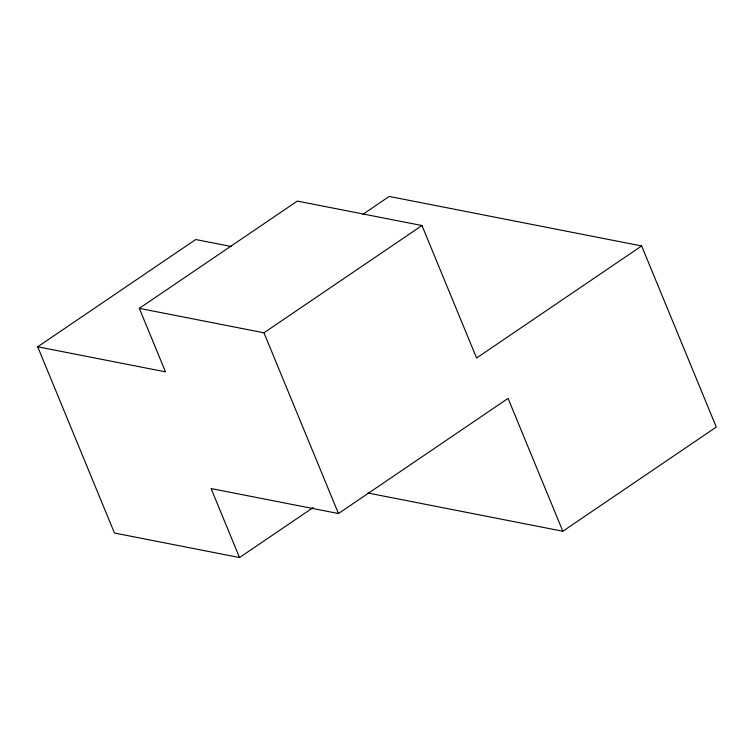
<?xml version="1.0" encoding="UTF-8"?>
<svg xmlns="http://www.w3.org/2000/svg" width="754" height="754" viewBox="0 0 754 754"><rect width="100%" height="100%" fill="white"/><g stroke="black" fill="none" stroke-linecap="round" stroke-linejoin="round"><path stroke-width="1.13" d="M313.193 507.546L239.527 557.555L114.457 533.021L37.7 346.793L195.71 239.527L231.403 246.53M37.7 346.793L165.503 371.854L139.32 308.358L297.33 201.092L421.976 225.531L476.585 358.018L641.654 245.955L716.3 427.056L562.833 531.24L368.027 493.031M362.994 214.249L389.215 196.445L641.654 245.955M139.32 308.358L263.966 332.797L421.976 225.531M239.527 557.555L211.092 488.564L338.461 513.54L508.083 398.385L562.833 531.24M263.966 332.797L338.461 513.54"/></g></svg>
